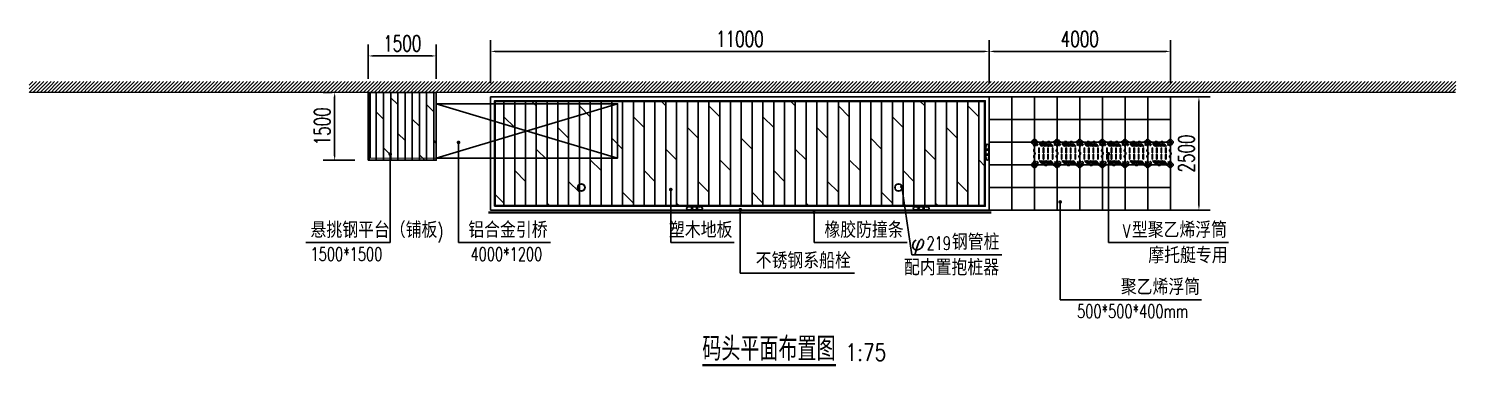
# Model space of a CAD drawing. Header units: millimetres. Extents: x 20612 to 122804, y 29227 to 156976.
# Drawn here: x 26897 to 58404, y 40922 to 48380 of the extents above; entities that cross this region are included whole.
import ezdxf

# ---------------------------------------------------------------- set-up
doc = ezdxf.new("R2010")
doc.units = ezdxf.units.MM
doc.header["$LTSCALE"] = 1000
for name, color, linetype in [('2维浮筒', 253, 'Continuous'), ('AXIS', 3, 'Continuous'), ('DIM_SYMB', 3, 'Continuous'), ('PUB_TEXT', 7, 'Continuous'), ('W-_ANTICOLLISION防撞措施', 6, 'Continuous'), ('W-bridge approach引桥', 4, 'Continuous'), ('W-FLOAT_BOWL浮筒', 253, 'Continuous'), ('W-MOUNTING固定方式', 5, 'Continuous'), ('W-PLASTIC_RAILINGS塑木栏杆', 6, 'Continuous'), ('W-STEEL_FRAME钢架', 3, 'Continuous'), ('W-WOOD_FLOOR木地板', 30, 'Continuous'), ('WALL', 9, 'Continuous'), ('系船栓', 132, 'Continuous')]:
    doc.layers.add(name, color=color, linetype=linetype)
doc.styles.add('_TCH_DIM', font='SIMPLEX.shx', dxfattribs={"bigfont": 'hztxt.shx'})
doc.styles.get("Standard").update_dxf_attribs({"font": 'simplex.shx', "width": 0.8, "bigfont": 'hztxt.shx'})
doc.styles.add('STANDARD_T3', font='simplex.shx', dxfattribs={"width": 0.7, "bigfont": 'hztxt.shx'})
doc.dimstyles.new('W&&100', dxfattribs={"dimtxt": 350, "dimasz": 100, "dimexe": 250, "dimexo": 300, "dimgap": 100, "dimtad": 1, "dimdec": 0, "dimzin": 0, "dimdsep": 46, "dimtxsty": 'STANDARD_T3', "dimcen": 0.09, "dimclrd": 1, "dimclre": 1, "dimclrt": 7, "dimazin": 2, "dimtfac": 1, "dimtdec": 0, "dimtix": 1, "dimtmove": 2, "dimatfit": 3, "dimfxl": 0, "dimtolj": 1, "dimtzin": 0, "dimarcsym": 0})

# ---------------------------------------------------------------- blocks, each defined once
blk = doc.blocks.new('YQ')
at = {"layer": 'W-bridge approach引桥'}
for p, q in [((0, 0), (4000, -1200)), ((0, -1200), (4000, 0))]:
    blk.add_line(p, q, dxfattribs=at)
blk.add_lwpolyline([(0, -1200), (4000, -1200), (4000, 0), (0, 0)], close=True, dxfattribs=at)
blk = doc.blocks.new('*D38')
at = {"layer": 'Defpoints', "color": 0, "transparency": 16777216}
for p in [(48093, 47876), (37093, 46872), (48093, 46872)]:
    blk.add_point(p, dxfattribs=at)
at = {"layer": 'W-bridge approach引桥', "color": 1, "lineweight": -2, "transparency": 16777216}
for p, q in [((37093, 47172), (37093, 48126)), ((48093, 47172), (48093, 48126)), ((37193, 47876), (47993, 47876))]:
    blk.add_line(p, q, dxfattribs=at)
at = {"layer": 'W-bridge approach引桥', "color": 1, "transparency": 16777216}
for points in [[(37193, 47892), (37193, 47859), (37093, 47876)], [(47993, 47892), (47993, 47859), (48093, 47876)]]:
    blk.add_solid(points, dxfattribs=at)
at = {"layer": 'W-bridge approach引桥', "color": 7, "transparency": 16777216, "insert": (42593, 48151), "char_height": 350, "attachment_point": 5, "style": 'STANDARD_T3'}
blk.add_mtext('\\A1;11000', dxfattribs=at)
blk = doc.blocks.new('*D39')
at = {"layer": 'Defpoints', "color": 0, "transparency": 16777216}
for p in [(51136, 46872), (51136, 44372), (52722, 44372)]:
    blk.add_point(p, dxfattribs=at)
at = {"layer": 'W-bridge approach引桥', "color": 1, "lineweight": -2, "transparency": 16777216}
for p, q in [((51436, 46872), (52972, 46872)), ((52722, 46772), (52722, 44472)), ((51436, 44372), (52972, 44372))]:
    blk.add_line(p, q, dxfattribs=at)
at = {"layer": 'W-bridge approach引桥', "color": 1, "transparency": 16777216}
for points in [[(52705, 46772), (52738, 46772), (52722, 46872)], [(52705, 44472), (52738, 44472), (52722, 44372)]]:
    blk.add_solid(points, dxfattribs=at)
at = {"layer": 'W-bridge approach引桥', "color": 7, "transparency": 16777216, "insert": (52447, 45622), "char_height": 350, "attachment_point": 5, "rotation": 90, "style": 'STANDARD_T3'}
blk.add_mtext('\\A1;2500', dxfattribs=at)
blk = doc.blocks.new('*U32')
at = {"layer": 'W-FLOAT_BOWL浮筒'}
blk.add_lwpolyline([(-250, -250), (250, -250), (250, 250), (-250, 250)], close=True, dxfattribs=at)
blk = doc.blocks.new('*U33')
at = {"layer": 'W-bridge approach引桥', "color": 0, "linetype": 'ByBlock', "lineweight": -2, "transparency": 16777216}
for p in [(0, 2000), (500, 2000), (1000, 2000), (1500, 2000), (2000, 2000), (2500, 2000), (3000, 2000), (3500, 2000), (0, 1500), (500, 1500), (1000, 1500), (1500, 1500), (2000, 1500), (2500, 1500), (3000, 1500), (3500, 1500), (0, 1000), (500, 1000), (1000, 1000), (1500, 1000), (2000, 1000), (2500, 1000), (3000, 1000), (3500, 1000), (0, 500), (500, 500), (1000, 500), (1500, 500), (2000, 500), (2500, 500), (3000, 500), (3500, 500), (0, 0), (500, 0), (1000, 0), (1500, 0), (2000, 0), (2500, 0), (3000, 0), (3500, 0)]:
    blk.add_blockref('*U32', p, dxfattribs=at)
blk = doc.blocks.new('*D41')
at = {"layer": 'Defpoints', "color": 0, "transparency": 16777216}
for p in [(52093, 47876), (48093, 46872), (52093, 46872)]:
    blk.add_point(p, dxfattribs=at)
at = {"layer": 'W-bridge approach引桥', "color": 1, "lineweight": -2, "transparency": 16777216}
for p, q in [((48093, 47172), (48093, 48126)), ((52093, 47172), (52093, 48126)), ((48193, 47876), (51993, 47876))]:
    blk.add_line(p, q, dxfattribs=at)
at = {"layer": 'W-bridge approach引桥', "color": 1, "transparency": 16777216}
for points in [[(48193, 47892), (48193, 47859), (48093, 47876)], [(51993, 47892), (51993, 47859), (52093, 47876)]]:
    blk.add_solid(points, dxfattribs=at)
at = {"layer": 'W-bridge approach引桥', "color": 7, "transparency": 16777216, "insert": (50093, 48151), "char_height": 350, "attachment_point": 5, "style": 'STANDARD_T3'}
blk.add_mtext('\\A1;4000', dxfattribs=at)
blk = doc.blocks.new('*D42')
at = {"layer": 'Defpoints', "color": 0, "transparency": 16777216}
for p in [(33651, 46972), (33893, 46972), (34393, 45472)]:
    blk.add_point(p, dxfattribs=at)
at = {"layer": 'W-bridge approach引桥', "color": 1, "lineweight": -2, "transparency": 16777216}
for p, q in [((33593, 46972), (33401, 46972)), ((33651, 45572), (33651, 46872)), ((34093, 45472), (33401, 45472))]:
    blk.add_line(p, q, dxfattribs=at)
at = {"layer": 'W-bridge approach引桥', "color": 1, "transparency": 16777216}
for points in [[(33634, 46872), (33668, 46872), (33651, 46972)], [(33634, 45572), (33668, 45572), (33651, 45472)]]:
    blk.add_solid(points, dxfattribs=at)
at = {"layer": 'W-bridge approach引桥', "color": 7, "transparency": 16777216, "insert": (33376, 46222), "char_height": 350, "attachment_point": 5, "rotation": 90, "style": 'STANDARD_T3'}
blk.add_mtext('\\A1;1500', dxfattribs=at)
blk = doc.blocks.new('*D43')
at = {"layer": 'Defpoints', "color": 0, "transparency": 16777216}
for p in [(35893, 47776), (34393, 46972), (35893, 46972)]:
    blk.add_point(p, dxfattribs=at)
at = {"layer": 'W-bridge approach引桥', "color": 1, "lineweight": -2, "transparency": 16777216}
for p, q in [((34393, 47272), (34393, 48026)), ((35893, 47272), (35893, 48026)), ((34493, 47776), (35793, 47776))]:
    blk.add_line(p, q, dxfattribs=at)
at = {"layer": 'W-bridge approach引桥', "color": 1, "transparency": 16777216}
for points in [[(34493, 47792), (34493, 47759), (34393, 47776)], [(35793, 47792), (35793, 47759), (35893, 47776)]]:
    blk.add_solid(points, dxfattribs=at)
at = {"layer": 'W-bridge approach引桥', "color": 7, "transparency": 16777216, "insert": (35143, 48051), "char_height": 350, "attachment_point": 5, "style": 'STANDARD_T3'}
blk.add_mtext('\\A1;1500', dxfattribs=at)
blk = doc.blocks.new('GXCS')
at = {"layer": '系船栓'}
for p, q in [((85, 40), (265, 40)), ((105, 30), (245, 30)), ((105, -30), (19, -23)), ((85, -40), (265, -40)), ((105, -30), (245, -30)), ((245, -30), (331, -23))]:
    blk.add_line(p, q, dxfattribs=at)
for points in [[(105, 30), (19, 23)], [(245, 30), (331, 23)], [(351, 3), (351, -3)]]:
    blk.add_lwpolyline(points, dxfattribs=at)
for centre, radius in [((120, 0), 15), ((120, 0), 10), ((230, 0), 15), ((230, 0), 10)]:
    blk.add_circle(centre, radius, dxfattribs=at)
for centre, radius, start, end in [((23, 0), 23, 98.951, 261.049), ((91, 0), 40.4, 97.8135, 139.5859), ((260, 0), 40.4, 40.4141, 82.1865), ((328, 0), 23, 278.951, 81.049), ((91, 0), 40.4, 220.4141, 262.1865), ((260, 0), 40.4, 277.8135, 319.5859)]:
    blk.add_arc(centre, radius, start, end, dxfattribs=at)
blk = doc.blocks.new('*U34')
at = {"layer": 'W-WOOD_FLOOR木地板'}
blk.add_blockref('GXCS', (-175, 0), dxfattribs=at)
blk = doc.blocks.new('*U35')
at = {"layer": 'W-WOOD_FLOOR木地板', "color": 0, "linetype": 'ByBlock', "lineweight": -2, "transparency": 16777216}
for p in [(0, 0), (5000, 0)]:
    blk.add_blockref('*U34', p, dxfattribs=at)
blk = doc.blocks.new('$LinePat$45度线')
at = {"color": 0}
for p, q in [((100, 0), (0, -100)), ((100, -100), (0, -200)), ((100, -200), (0, -300))]:
    blk.add_line(p, q, dxfattribs=at)
blk = doc.blocks.new('*U44')
blk.add_circle((0, 0), 1.5)
blk = doc.blocks.new('*U45')
at = {"color": 0, "linetype": 'ByBlock'}
for p in [(0, 0), (7.5, 0), (15, 0), (22.5, 0), (30, 0), (37.5, 0), (45, 0), (52.5, 0), (60, 0), (67.5, 0)]:
    blk.add_blockref('*U44', p, dxfattribs=at)
blk = doc.blocks.new('*U46')
blk.add_circle((0, 0), 1.5)
blk = doc.blocks.new('*U47')
at = {"color": 0, "linetype": 'ByBlock'}
for p in [(0, 0), (7.5, 0), (15, 0), (22.5, 0), (30, 0), (37.5, 0), (45, 0), (52.5, 0), (60, 0), (67.5, 0)]:
    blk.add_blockref('*U46', p, dxfattribs=at)
blk = doc.blocks.new('*U48')
blk.add_circle((0, 0), 1.5)
blk = doc.blocks.new('*U49')
at = {"color": 0, "linetype": 'ByBlock'}
for p in [(0, 0), (7.5, 0), (15, 0), (22.5, 0), (30, 0), (37.5, 0), (45, 0), (52.5, 0), (60, 0), (67.5, 0)]:
    blk.add_blockref('*U48', p, dxfattribs=at)
blk = doc.blocks.new('*U50')
blk.add_circle((0, 0), 1.5)
blk = doc.blocks.new('*U51')
at = {"color": 0, "linetype": 'ByBlock'}
for p in [(0, 0), (7.5, 0), (15, 0), (22.5, 0), (30, 0), (37.5, 0), (45, 0), (52.5, 0), (60, 0), (67.5, 0)]:
    blk.add_blockref('*U50', p, dxfattribs=at)
blk = doc.blocks.new('*U52')
blk.add_circle((0, 0), 1.5)
blk = doc.blocks.new('*U53')
at = {"color": 0, "linetype": 'ByBlock'}
for p in [(0, 0), (7.5, 0), (15, 0), (22.5, 0), (30, 0), (37.5, 0), (45, 0), (52.5, 0), (60, 0), (67.5, 0)]:
    blk.add_blockref('*U52', p, dxfattribs=at)
blk = doc.blocks.new('*U54')
blk.add_circle((0, 0), 1.5)
blk = doc.blocks.new('*U55')
at = {"color": 0, "linetype": 'ByBlock'}
for p in [(0, 0), (7.5, 0), (15, 0), (22.5, 0), (30, 0), (37.5, 0), (45, 0), (52.5, 0), (60, 0), (67.5, 0)]:
    blk.add_blockref('*U54', p, dxfattribs=at)
blk = doc.blocks.new('*U56')
blk.add_circle((0, 0), 1.5)
blk = doc.blocks.new('*U57')
at = {"color": 0, "linetype": 'ByBlock'}
for p in [(0, 0), (7.5, 0), (15, 0), (22.5, 0), (30, 0), (37.5, 0), (45, 0), (52.5, 0), (60, 0), (67.5, 0)]:
    blk.add_blockref('*U56', p, dxfattribs=at)
blk = doc.blocks.new('*U58')
blk.add_circle((0, 0), 1.5)
blk = doc.blocks.new('*U59')
at = {"color": 0, "linetype": 'ByBlock'}
for p in [(0, 0), (7.5, 0), (15, 0), (22.5, 0), (30, 0), (37.5, 0), (45, 0), (52.5, 0), (60, 0), (67.5, 0)]:
    blk.add_blockref('*U58', p, dxfattribs=at)
blk = doc.blocks.new('*U60')
blk.add_circle((0, 0), 1.5)
blk = doc.blocks.new('*U61')
at = {"color": 0, "linetype": 'ByBlock'}
for p in [(0, 0), (7.5, 0), (15, 0), (22.5, 0), (30, 0), (37.5, 0), (45, 0), (52.5, 0), (60, 0), (67.5, 0)]:
    blk.add_blockref('*U60', p, dxfattribs=at)
blk = doc.blocks.new('*U62')
blk.add_circle((0, 0), 1.5)
blk = doc.blocks.new('*U63')
at = {"color": 0, "linetype": 'ByBlock'}
for p in [(0, 0), (7.5, 0), (15, 0), (22.5, 0), (30, 0), (37.5, 0), (45, 0), (52.5, 0), (60, 0), (67.5, 0)]:
    blk.add_blockref('*U62', p, dxfattribs=at)
blk = doc.blocks.new('*U64')
blk.add_circle((0, 0), 1.5)
blk = doc.blocks.new('*U65')
at = {"color": 0, "linetype": 'ByBlock'}
for p in [(0, 0), (7.5, 0), (15, 0), (22.5, 0), (30, 0), (37.5, 0), (45, 0), (52.5, 0), (60, 0), (67.5, 0)]:
    blk.add_blockref('*U64', p, dxfattribs=at)
blk = doc.blocks.new('*U66')
blk.add_circle((0, 0), 1.5)
blk = doc.blocks.new('*U67')
at = {"color": 0, "linetype": 'ByBlock'}
for p in [(0, 0), (7.5, 0), (15, 0), (22.5, 0), (30, 0), (37.5, 0), (45, 0), (52.5, 0), (60, 0), (67.5, 0)]:
    blk.add_blockref('*U66', p, dxfattribs=at)
blk = doc.blocks.new('*U68')
blk.add_circle((0, 0), 1.5)
blk = doc.blocks.new('*U69')
at = {"color": 0, "linetype": 'ByBlock'}
for p in [(0, 0), (7.5, 0), (15, 0), (22.5, 0), (30, 0), (37.5, 0), (45, 0), (52.5, 0), (60, 0), (67.5, 0)]:
    blk.add_blockref('*U68', p, dxfattribs=at)
blk = doc.blocks.new('*U70')
blk.add_circle((0, 0), 1.5)
blk = doc.blocks.new('*U71')
at = {"color": 0, "linetype": 'ByBlock'}
for p in [(0, 0), (7.5, 0), (15, 0), (22.5, 0), (30, 0), (37.5, 0), (45, 0), (52.5, 0), (60, 0), (67.5, 0)]:
    blk.add_blockref('*U70', p, dxfattribs=at)
blk = doc.blocks.new('*U72')
blk.add_circle((0, 0), 1.5)
blk = doc.blocks.new('*U73')
at = {"color": 0, "linetype": 'ByBlock'}
for p in [(0, 0), (7.5, 0), (15, 0), (22.5, 0), (30, 0), (37.5, 0), (45, 0), (52.5, 0), (60, 0), (67.5, 0)]:
    blk.add_blockref('*U72', p, dxfattribs=at)
blk = doc.blocks.new('*U74')
blk.add_circle((0, 0), 1.5)
blk = doc.blocks.new('*U75')
at = {"color": 0, "linetype": 'ByBlock'}
for p in [(0, 0), (7.5, 0), (15, 0), (22.5, 0), (30, 0), (37.5, 0), (45, 0), (52.5, 0), (60, 0), (67.5, 0)]:
    blk.add_blockref('*U74', p, dxfattribs=at)
blk = doc.blocks.new('*U76')
blk.add_circle((0, 0), 1.5)
blk = doc.blocks.new('*U77')
at = {"color": 0, "linetype": 'ByBlock'}
for p in [(0, 0), (7.5, 0), (15, 0), (22.5, 0), (30, 0), (37.5, 0), (45, 0), (52.5, 0), (60, 0), (67.5, 0)]:
    blk.add_blockref('*U76', p, dxfattribs=at)
blk = doc.blocks.new('*U78')
blk.add_circle((0, 0), 1.5)
blk = doc.blocks.new('*U79')
at = {"color": 0, "linetype": 'ByBlock'}
for p in [(0, 0), (7.5, 0), (15, 0), (22.5, 0), (30, 0), (37.5, 0), (45, 0), (52.5, 0), (60, 0), (67.5, 0)]:
    blk.add_blockref('*U78', p, dxfattribs=at)
blk = doc.blocks.new('$matou$00000003')
at = {"color": 0, "elevation": 0}
for points in [[(-165, 156), (-213, 109, -0.414214), (-215, 109), (-215, 109, -0.414214), (-215, 111), (-167, 158, -0.414214), (-165, 158), (-165, 158, -0.414214)], [(-165, 146), (-213, 99, -0.414214), (-215, 99), (-215, 99, -0.414214), (-215, 101), (-167, 148, -0.414214), (-165, 148), (-165, 148, -0.414214)], [(-165, 126), (-213, 79, -0.414214), (-215, 79), (-215, 79, -0.414214), (-215, 81), (-167, 128, -0.414214), (-165, 128), (-165, 128, -0.414214)], [(-165, 116), (-213, 69, -0.414214), (-215, 69), (-215, 69, -0.414214), (-215, 71), (-167, 118, -0.414214), (-165, 118), (-165, 118, -0.414214)], [(-165, 96), (-213, 49, -0.414214), (-215, 49), (-215, 49, -0.414214), (-215, 51), (-167, 98, -0.414214), (-165, 98), (-165, 98, -0.414214)], [(-165, 86), (-213, 39, -0.414214), (-215, 39), (-215, 39, -0.414214), (-215, 41), (-167, 88, -0.414214), (-165, 88), (-165, 88, -0.414214)], [(-165, 66), (-213, 19, -0.414214), (-215, 19), (-215, 19, -0.414214), (-215, 21), (-167, 68, -0.414214), (-165, 68), (-165, 68, -0.414214)], [(-165, 56), (-213, 9, -0.414214), (-215, 9), (-215, 9, -0.414214), (-215, 11), (-167, 58, -0.414214), (-165, 58), (-165, 58, -0.414214)], [(-165, 36), (-213, -11, -0.414214), (-215, -11), (-215, -11, -0.414214), (-215, -9), (-167, 38, -0.414214), (-165, 38), (-165, 38, -0.414214)], [(-165, 26), (-213, -21, -0.414214), (-215, -21), (-215, -21, -0.414214), (-215, -19), (-167, 28, -0.414214), (-165, 28), (-165, 28, -0.414214)], [(-165, 6), (-213, -41, -0.414214), (-215, -41), (-215, -41, -0.414214), (-215, -39), (-167, 8, -0.414214), (-165, 8), (-165, 8, -0.414214)], [(-120, 145), (-20, 145, 0.414214), (-15, 150), (-15, 150, 0.414214), (-20, 155), (-120, 155, 0.414214), (-125, 150), (-125, 150, 0.414214)], [(-120, 45), (-20, 45, 0.414214), (-15, 50), (-15, 50, 0.414214), (-20, 55), (-120, 55, 0.414214), (-125, 50), (-125, 50, 0.414214)], [(120, 145), (20, 145, -0.414214), (15, 150), (15, 150, -0.414214), (20, 155), (120, 155, -0.414214), (125, 150), (125, 150, -0.414214)], [(120, 45), (20, 45, -0.414214), (15, 50), (15, 50, -0.414214), (20, 55), (120, 55, -0.414214), (125, 50), (125, 50, -0.414214)], [(215, 156), (167, 109, -0.414214), (165, 109), (165, 109, -0.414214), (165, 111), (213, 158, -0.414214), (215, 158), (215, 158, -0.414214)], [(215, 146), (167, 99, -0.414214), (165, 99), (165, 99, -0.414214), (165, 101), (213, 148, -0.414214), (215, 148), (215, 148, -0.414214)], [(215, 126), (167, 79, -0.414214), (165, 79), (165, 79, -0.414214), (165, 81), (213, 128, -0.414214), (215, 128), (215, 128, -0.414214)], [(215, 116), (167, 69, -0.414214), (165, 69), (165, 69, -0.414214), (165, 71), (213, 118, -0.414214), (215, 118), (215, 118, -0.414214)], [(215, 96), (167, 49, -0.414214), (165, 49), (165, 49, -0.414214), (165, 51), (213, 98, -0.414214), (215, 98), (215, 98, -0.414214)], [(215, 86), (167, 39, -0.414214), (165, 39), (165, 39, -0.414214), (165, 41), (213, 88, -0.414214), (215, 88), (215, 88, -0.414214)], [(215, 66), (167, 19, -0.414214), (165, 19), (165, 19, -0.414214), (165, 21), (213, 68, -0.414214), (215, 68), (215, 68, -0.414214)], [(215, 56), (167, 9, -0.414214), (165, 9), (165, 9, -0.414214), (165, 11), (213, 58, -0.414214), (215, 58), (215, 58, -0.414214)], [(215, 36), (167, -11, -0.414214), (165, -11), (165, -11, -0.414214), (165, -9), (213, 38, -0.414214), (215, 38), (215, 38, -0.414214)], [(215, 26), (167, -21, -0.414214), (165, -21), (165, -21, -0.414214), (165, -19), (213, 28, -0.414214), (215, 28), (215, 28, -0.414214)], [(215, 6), (167, -41, -0.414214), (165, -41), (165, -41, -0.414214), (165, -39), (213, 8, -0.414214), (215, 8), (215, 8, -0.414214)], [(-165, -4), (-213, -51, -0.414214), (-215, -51), (-215, -51, -0.414214), (-215, -49), (-167, -2, -0.414214), (-165, -2), (-165, -2, -0.414214)], [(-165, -24), (-213, -71, -0.414214), (-215, -71), (-215, -71, -0.414214), (-215, -69), (-167, -22, -0.414214), (-165, -22), (-165, -22, -0.414214)], [(-165, -34), (-213, -81, -0.414214), (-215, -81), (-215, -81, -0.414214), (-215, -79), (-167, -32, -0.414214), (-165, -32), (-165, -32, -0.414214)], [(-165, -54), (-213, -101, -0.414214), (-215, -101), (-215, -101, -0.414214), (-215, -99), (-167, -52, -0.414214), (-165, -52), (-165, -52, -0.414214)], [(-165, -64), (-213, -111, -0.414214), (-215, -111), (-215, -111, -0.414214), (-215, -109), (-167, -62, -0.414214), (-165, -62), (-165, -62, -0.414214)], [(-165, -84), (-213, -131, -0.414214), (-215, -131), (-215, -131, -0.414214), (-215, -129), (-167, -82, -0.414214), (-165, -82), (-165, -82, -0.414214)], [(-165, -94), (-213, -141, -0.414214), (-215, -141), (-215, -141, -0.414214), (-215, -139), (-167, -92, -0.414214), (-165, -92), (-165, -92, -0.414214)], [(-120, -55), (-20, -55, 0.414214), (-15, -50), (-15, -50, 0.414214), (-20, -45), (-120, -45, 0.414214), (-125, -50), (-125, -50, 0.414214)], [(-120, -155), (-20, -155, 0.414214), (-15, -150), (-15, -150, 0.414214), (-20, -145), (-120, -145, 0.414214), (-125, -150), (-125, -150, 0.414214)], [(120, -55), (20, -55, -0.414214), (15, -50), (15, -50, -0.414214), (20, -45), (120, -45, -0.414214), (125, -50), (125, -50, -0.414214)], [(120, -155), (20, -155, -0.414214), (15, -150), (15, -150, -0.414214), (20, -145), (120, -145, -0.414214), (125, -150), (125, -150, -0.414214)], [(215, -4), (167, -51, -0.414214), (165, -51), (165, -51, -0.414214), (165, -49), (213, -2, -0.414214), (215, -2), (215, -2, -0.414214)], [(215, -24), (167, -71, -0.414214), (165, -71), (165, -71, -0.414214), (165, -69), (213, -22, -0.414214), (215, -22), (215, -22, -0.414214)], [(215, -34), (167, -81, -0.414214), (165, -81), (165, -81, -0.414214), (165, -79), (213, -32, -0.414214), (215, -32), (215, -32, -0.414214)], [(215, -54), (167, -101, -0.414214), (165, -101), (165, -101, -0.414214), (165, -99), (213, -52, -0.414214), (215, -52), (215, -52, -0.414214)], [(215, -64), (167, -111, -0.414214), (165, -111), (165, -111, -0.414214), (165, -109), (213, -62, -0.414214), (215, -62), (215, -62, -0.414214)], [(215, -84), (167, -131, -0.414214), (165, -131), (165, -131, -0.414214), (165, -129), (213, -82, -0.414214), (215, -82), (215, -82, -0.414214)], [(215, -94), (167, -141, -0.414214), (165, -141), (165, -141, -0.414214), (165, -139), (213, -92, -0.414214), (215, -92), (215, -92, -0.414214)]]:
    blk.add_lwpolyline(points, format="xyb", close=True, dxfattribs=at)
at = {"layer": '2维浮筒', "color": 0}
for p, q in [((-299, 277, 0), (-277, 299, 0)), ((-299, 223, 0), (-271, 195, 0)), ((-266, 54, 0), (-266, 76, 0)), ((-263, 83, 0), (-253, 95, 0)), ((-263, 47, 0), (-234, 14, 0)), ((-250, 101, 0), (-250, 145, 0)), ((-231, -8, 0), (-231, 8, 0)), ((-195, 229, 0), (-229, 195, 0)), ((-223, 299, 0), (-195, 271, 0)), ((-101, 250, 0), (-145, 250, 0)), ((-79, 234, 0), (-95, 247, 0)), ((-57, 231, 0), (-73, 231, 0)), ((-51, 234, 0), (-18, 263, 0)), ((11, 266, 0), (-11, 266, 0)), ((51, 234, 0), (18, 263, 0)), ((57, 231, 0), (73, 231, 0)), ((79, 234, 0), (95, 247, 0)), ((145, 250, 0), (101, 250, 0)), ((223, 299, 0), (195, 271, 0)), ((229, 195, 0), (195, 229, 0)), ((231, 57, 0), (231, 73, 0)), ((234, 79, 0), (247, 95, 0)), ((234, 51, 0), (263, 18, 0)), ((250, 101, 0), (250, 145, 0)), ((266, -11, 0), (266, 11, 0)), ((299, 223, 0), (271, 195, 0)), ((277, 299, 0), (299, 277, 0)), ((-299, -223, 0), (-271, -195, 0)), ((-277, -299, 0), (-299, -277, 0)), ((-266, -54, 0), (-266, -76, 0)), ((-263, -47, 0), (-234, -14, 0)), ((-263, -83, 0), (-253, -95, 0)), ((-250, -145, 0), (-250, -101, 0)), ((-195, -229, 0), (-229, -195, 0)), ((-223, -299, 0), (-195, -271, 0)), ((-101, -250, 0), (-145, -250, 0)), ((-83, -263, 0), (-95, -253, 0)), ((-54, -266, 0), (-76, -266, 0)), ((-47, -263, 0), (-14, -234, 0)), ((8, -231, 0), (-8, -231, 0)), ((47, -263, 0), (14, -234, 0)), ((54, -266, 0), (76, -266, 0)), ((83, -263, 0), (95, -253, 0)), ((145, -250, 0), (101, -250, 0)), ((229, -195, 0), (195, -229, 0)), ((223, -299, 0), (195, -271, 0)), ((231, -57, 0), (231, -73, 0)), ((234, -51, 0), (263, -18, 0)), ((234, -79, 0), (247, -95, 0)), ((250, -145, 0), (250, -101, 0)), ((299, -223, 0), (271, -195, 0)), ((299, -277, 0), (277, -299, 0))]:
    blk.add_line(p, q, dxfattribs=at)
for centre in [(-193, 194, 0), (-184, 203, 0), (186, 201, 0), (-196, -177, 0), (-186, -186, 0), (-177, -196, 0), (179, -195, 0), (187, -185, 0), (197, -176, 0), (207, -167, 0)]:
    blk.add_circle(centre, 3.5, dxfattribs=at)
for centre, radius, start, end in [((-272, 250, 0), 38, 135, 225), ((-274, 250, 0), 7, 90, 270), ((-250, 272, 0), 38, 45, 135), ((-250, 250, 0), 25, 106.2602, 163.7398), ((-250, 250, 0), 25, 196.2602, 253.7398), ((-320, 145, 0), 70, 0, 45), ((-256, 76, 0), 10, 137.7263, 180), ((-256, 54, 0), 10, 180, 222.2737), ((-250, 274, 0), 7, 0, 180), ((-250, 226, 0), 7, 180, 0), ((-260, 101, 0), 10, 317.7263, 0), ((-180, 145, 0), 70, 135, 180), ((-250, 250, 0), 25, 16.2602, 73.7398), ((-250, 250, 0), 25, 286.2602, 343.7398), ((-241, 8, 0), 10, 0, 42.2737), ((-226, 250, 0), 7, 270, 90), ((-145, 320, 0), 70, 225, 270), ((-145, 180, 0), 70, 90, 135), ((-101, 240, 0), 10, 47.7263, 90), ((-73, 241, 0), 10, 227.7263, 270), ((-57, 241, 0), 10, 270, 312.2737), ((-11, 256, 0), 10, 90, 132.2737), ((11, 256, 0), 10, 47.7263, 90), ((57, 241, 0), 10, 227.7263, 270), ((73, 241, 0), 10, 270, 312.2737), ((101, 240, 0), 10, 90, 132.2737), ((145, 320, 0), 70, 270, 315), ((145, 180, 0), 70, 45, 90), ((226, 250, 0), 7, 90, 270), ((250, 272, 0), 38, 45, 135), ((250, 250, 0), 25, 106.2602, 163.7398), ((250, 250, 0), 25, 196.2602, 253.7398), ((180, 145, 0), 70, 0, 45), ((241, 73, 0), 10, 137.7263, 180), ((241, 57, 0), 10, 180, 222.2737), ((250, 274, 0), 7, 0, 180), ((250, 226, 0), 7, 180, 0), ((240, 101, 0), 10, 317.7263, 0), ((320, 145, 0), 70, 135, 180), ((250, 250, 0), 25, 16.2602, 73.7398), ((250, 250, 0), 25, 286.2602, 343.7398), ((256, 11, 0), 10, 0, 42.2737), ((274, 250, 0), 7, 270, 90), ((272, 250, 0), 38, 315, 45), ((-272, -250, 0), 38, 135, 225), ((-274, -250, 0), 7, 90, 270), ((-250, -272, 0), 38, 225, 315), ((-250, -250, 0), 25, 106.2602, 163.7398), ((-250, -250, 0), 25, 196.2602, 253.7398), ((-320, -145, 0), 70, 315, 0), ((-256, -54, 0), 10, 137.7263, 180), ((-256, -76, 0), 10, 180, 222.2737), ((-250, -226, 0), 7, 0, 180), ((-250, -274, 0), 7, 180, 0), ((-260, -101, 0), 10, 0, 42.2737), ((-180, -145, 0), 70, 180, 225), ((-250, -250, 0), 25, 16.2602, 73.7398), ((-250, -250, 0), 25, 286.2602, 343.7398), ((-241, -8, 0), 10, 317.7263, 0), ((-226, -250, 0), 7, 270, 90), ((-145, -180, 0), 70, 225, 270), ((-145, -320, 0), 70, 90, 135), ((-101, -260, 0), 10, 47.7263, 90), ((-76, -256, 0), 10, 227.7263, 270), ((-54, -256, 0), 10, 270, 312.2737), ((-8, -241, 0), 10, 90, 132.2737), ((8, -241, 0), 10, 47.7263, 90), ((54, -256, 0), 10, 227.7263, 270), ((76, -256, 0), 10, 270, 312.2737), ((101, -260, 0), 10, 90, 132.2737), ((145, -180, 0), 70, 270, 315), ((145, -320, 0), 70, 45, 90), ((226, -250, 0), 7, 90, 270), ((250, -272, 0), 38, 225, 315), ((250, -250, 0), 25, 106.2602, 163.7398), ((250, -250, 0), 25, 196.2602, 253.7398), ((180, -145, 0), 70, 315, 0), ((241, -57, 0), 10, 137.7263, 180), ((241, -73, 0), 10, 180, 222.2737), ((250, -226, 0), 7, 0, 180), ((250, -274, 0), 7, 180, 0), ((240, -101, 0), 10, 0, 42.2737), ((320, -145, 0), 70, 180, 225), ((250, -250, 0), 25, 16.2602, 73.7398), ((250, -250, 0), 25, 286.2602, 343.7398), ((256, -11, 0), 10, 317.7263, 0), ((274, -250, 0), 7, 270, 90), ((272, -250, 0), 38, 315, 45)]:
    blk.add_arc(centre, radius, start, end, dxfattribs=at)
at = {"color": 0, "rotation": 45}
for name, p in [('*U45', (-214, 105, 0)), ('*U47', (-214, 75, 0)), ('*U49', (-214, 45, 0)), ('*U51', (-214, 15, 0)), ('*U53', (-214, -15, 0)), ('*U55', (-214, -45, 0)), ('*U63', (166, 105, 0)), ('*U65', (166, 75, 0)), ('*U67', (166, 45, 0)), ('*U69', (166, 15, 0)), ('*U71', (166, -15, 0)), ('*U73', (166, -45, 0)), ('*U57', (-214, -75, 0)), ('*U59', (-214, -105, 0)), ('*U61', (-214, -135, 0)), ('*U75', (166, -75, 0)), ('*U77', (166, -105, 0)), ('*U79', (166, -135, 0))]:
    blk.add_blockref(name, p, dxfattribs=at)

msp = doc.modelspace()

# ---------------------------------------------------------------- hatches: boundary and pattern name
at = {"layer": 'W-WOOD_FLOOR木地板'}
h = msp.add_hatch(dxfattribs=at)
h.set_pattern_fill('DOLMIT', color=256, scale=200, angle=90)
h.set_pattern_definition([(90, (-1539103.1, -2382783.74), (-158.748412, 1e-14), []), (135, (-1539103.1, -2382783.74), (-317.49661, -317.49661), [224.50425, -449.008])])
h.paths.add_polyline_path([(35892.704, 45471.86), (35892.704, 46971.86), (34392.704, 46971.86), (34392.704, 45471.86)])
h = msp.add_hatch(dxfattribs=at)
h.set_pattern_fill('DOLMIT', color=256, scale=300, angle=90)
h.set_pattern_definition([(90, (0, 0), (-238.1226, 1e-14), []), (135, (0, 0), (-476.245, -476.245), [336.756, -673.512])])
h.paths.add_polyline_path([(37179.704, 44458.86), (48005.704, 44458.86), (48005.704, 46784.86), (37179.704, 46784.86)])

# ---------------------------------------------------------------- linework, layer by layer
at = {"layer": 'AXIS'}
for p, q in [((36384.4, 45866.928), (36384.4, 43654.523)), ((34876.967, 45609.755), (34876.967, 43654.523)), ((50725.057, 45617.283), (50725.057, 43654.523)), ((41066.964, 44826.306), (41066.964, 43654.523)), ((46167.718, 44886.863), (46390.279, 43387.538)), ((49660.306, 44552.532), (49660.306, 42394.462)), ((42602.028, 44381.86), (42602.028, 42977.442)), ((44229.04, 44321.86), (44229.04, 43654.523)), ((34876.967, 43654.523), (33013.362, 43654.523)), ((36384.4, 43654.523), (38412.892, 43654.523)), ((41066.964, 43654.523), (42469.898, 43654.523)), ((44229.04, 43654.523), (46282.008, 43654.523)), ((50725.057, 43654.523), (53375.078, 43654.523)), ((46390.279, 43387.538), (48370.345, 43387.538)), ((42602.028, 42977.442), (45119.468, 42977.442)), ((49660.306, 42394.462), (52778.82, 42394.462))]:
    msp.add_line(p, q, dxfattribs=at)
at = {"layer": 'AXIS', "const_width": 40}
for points in [[(36384.4, 45886.928, 1), (36384.4, 45846.928, 1)], [(34876.967, 45629.755, 1), (34876.967, 45589.755, 1)], [(50725.057, 45637.283, 1), (50725.057, 45597.283, 1)], [(41066.964, 44846.306, 1), (41066.964, 44806.306, 1)], [(46164.781, 44906.646, 1), (46170.655, 44867.08, 1)], [(49660.306, 44572.532, 1), (49660.306, 44532.532, 1)], [(42602.028, 44401.86, 1), (42602.028, 44361.86, 1)], [(44229.04, 44341.86, 1), (44229.04, 44301.86, 1)]]:
    msp.add_lwpolyline(points, format="xyb", close=True, dxfattribs=at)
at = {"layer": 'DIM_SYMB', "const_width": 52.5}
msp.add_lwpolyline([(41764.085, 40948.28), (44713.18, 40948.28)], dxfattribs=at)
at = {"layer": 'W-_ANTICOLLISION防撞措施', "const_width": 50}
msp.add_lwpolyline([(37042.704, 44321.86), (48142.704, 44321.86)], dxfattribs=at)
at = {"layer": 'W-MOUNTING固定方式'}
for centre, radius in [((39092.704, 44871.86), 82.5), ((39092.704, 44871.86), 76.5), ((46092.704, 44871.86), 82.5), ((46092.704, 44871.86), 76.5)]:
    msp.add_circle(centre, radius, dxfattribs=at)
at = {"layer": 'W-PLASTIC_RAILINGS塑木栏杆', "const_width": 20}
msp.add_lwpolyline([(34442.704, 46971.86), (34442.704, 45521.86), (35892.704, 45521.86)], dxfattribs=at)
at = {"layer": 'W-STEEL_FRAME钢架'}
for points in [[(34392.704, 45471.86), (35892.704, 45471.86), (35892.704, 46971.86), (34392.704, 46971.86)], [(37092.704, 44371.86), (48092.704, 44371.86), (48092.704, 46871.86), (37092.704, 46871.86)], [(37192.704, 44471.86), (47992.704, 44471.86), (47992.704, 46771.86), (37192.704, 46771.86)]]:
    msp.add_lwpolyline(points, close=True, dxfattribs=at)
at = {"layer": 'W-WOOD_FLOOR木地板'}
msp.add_lwpolyline([(37179.704, 44458.86), (48005.704, 44458.86), (48005.704, 46784.86), (37179.704, 46784.86)], close=True, dxfattribs=at)
at = {"layer": 'WALL', "const_width": 30}
msp.add_lwpolyline([(26911.71, 46971.86), (58389.324, 46971.86)], dxfattribs=at)

# ---------------------------------------------------------------- block references
at = {"layer": 'W-bridge approach引桥'}
for name, p in [('YQ', (35892.605, 46721.83)), ('*U33', (48342.704, 44621.86))]:
    msp.add_blockref(name, p, dxfattribs=at)
at = {"layer": 'W-FLOAT_BOWL浮筒', "rotation": 270}
for p in [(49342.704, 45621.86, 0), (49842.704, 45621.86, 0), (50342.704, 45621.86, 0), (50842.704, 45621.86, 0), (51342.704, 45621.86, 0), (51842.704, 45621.86, 0)]:
    msp.add_blockref('$matou$00000003', p, dxfattribs=at)
at = {"layer": 'W-WOOD_FLOOR木地板', "rotation": 270}
msp.add_blockref('GXCS', (48052.753, 45828.932), dxfattribs=at)
at = {"layer": 'W-WOOD_FLOOR木地板'}
msp.add_blockref('*U35', (41592.704, 44411.86), dxfattribs=at)
at = {"layer": 'WALL', "xscale": 0.8009570975069954, "yscale": 0.8, "zscale": 0.8}
for p in [(26911.71, 47211.86), (26991.806, 47211.86), (27071.902, 47211.86), (27151.998, 47211.86), (27232.093, 47211.86), (27312.189, 47211.86), (27392.285, 47211.86), (27472.38, 47211.86), (27552.476, 47211.86), (27632.572, 47211.86), (27712.668, 47211.86), (27792.763, 47211.86), (27872.859, 47211.86), (27952.955, 47211.86), (28033.05, 47211.86), (28113.146, 47211.86), (28193.242, 47211.86), (28273.338, 47211.86), (28353.433, 47211.86), (28433.529, 47211.86), (28513.625, 47211.86), (28593.72, 47211.86), (28673.816, 47211.86), (28753.912, 47211.86), (28834.007, 47211.86), (28914.103, 47211.86), (28994.199, 47211.86), (29074.295, 47211.86), (29154.39, 47211.86), (29234.486, 47211.86), (29314.582, 47211.86), (29394.677, 47211.86), (29474.773, 47211.86), (29554.869, 47211.86), (29634.965, 47211.86), (29715.06, 47211.86), (29795.156, 47211.86), (29875.252, 47211.86), (29955.347, 47211.86), (30035.443, 47211.86), (30115.539, 47211.86), (30195.635, 47211.86), (30275.73, 47211.86), (30355.826, 47211.86), (30435.922, 47211.86), (30516.017, 47211.86), (30596.113, 47211.86), (30676.209, 47211.86), (30756.305, 47211.86), (30836.4, 47211.86), (30916.496, 47211.86), (30996.592, 47211.86), (31076.687, 47211.86), (31156.783, 47211.86), (31236.879, 47211.86), (31316.974, 47211.86), (31397.07, 47211.86), (31477.166, 47211.86), (31557.262, 47211.86), (31637.357, 47211.86), (31717.453, 47211.86), (31797.549, 47211.86), (31877.644, 47211.86), (31957.74, 47211.86), (32037.836, 47211.86), (32117.932, 47211.86), (32198.027, 47211.86), (32278.123, 47211.86), (32358.219, 47211.86), (32438.314, 47211.86), (32518.41, 47211.86), (32598.506, 47211.86), (32678.602, 47211.86), (32758.697, 47211.86), (32838.793, 47211.86), (32918.889, 47211.86), (32998.984, 47211.86), (33079.08, 47211.86), (33159.176, 47211.86), (33239.272, 47211.86), (33319.367, 47211.86), (33399.463, 47211.86), (33479.559, 47211.86), (33559.654, 47211.86), (33639.75, 47211.86), (33719.846, 47211.86), (33799.941, 47211.86), (33880.037, 47211.86), (33960.133, 47211.86), (34040.229, 47211.86), (34120.324, 47211.86), (34200.42, 47211.86), (34280.516, 47211.86), (34360.611, 47211.86), (34440.707, 47211.86), (34520.803, 47211.86), (34600.899, 47211.86), (34680.994, 47211.86), (34761.09, 47211.86), (34841.186, 47211.86), (34921.281, 47211.86), (35001.377, 47211.86), (35081.473, 47211.86), (35161.569, 47211.86), (35241.664, 47211.86), (35321.76, 47211.86), (35401.856, 47211.86), (35481.951, 47211.86), (35562.047, 47211.86), (35642.143, 47211.86), (35722.239, 47211.86), (35802.334, 47211.86), (35882.43, 47211.86), (35962.526, 47211.86), (36042.621, 47211.86), (36122.717, 47211.86), (36202.813, 47211.86), (36282.909, 47211.86), (36363.004, 47211.86), (36443.1, 47211.86), (36523.196, 47211.86), (36603.291, 47211.86), (36683.387, 47211.86), (36763.483, 47211.86), (36843.578, 47211.86), (36923.674, 47211.86), (37003.77, 47211.86), (37083.866, 47211.86), (37163.961, 47211.86), (37244.057, 47211.86), (37324.153, 47211.86), (37404.248, 47211.86), (37484.344, 47211.86), (37564.44, 47211.86), (37644.536, 47211.86), (37724.631, 47211.86), (37804.727, 47211.86), (37884.823, 47211.86), (37964.918, 47211.86), (38045.014, 47211.86), (38125.11, 47211.86), (38205.206, 47211.86), (38285.301, 47211.86), (38365.397, 47211.86), (38445.493, 47211.86), (38525.588, 47211.86), (38605.684, 47211.86), (38685.78, 47211.86), (38765.876, 47211.86), (38845.971, 47211.86), (38926.067, 47211.86), (39006.163, 47211.86), (39086.258, 47211.86), (39166.354, 47211.86), (39246.45, 47211.86), (39326.545, 47211.86), (39406.641, 47211.86), (39486.737, 47211.86), (39566.833, 47211.86), (39646.928, 47211.86), (39727.024, 47211.86), (39807.12, 47211.86), (39887.215, 47211.86), (39967.311, 47211.86), (40047.407, 47211.86), (40127.503, 47211.86), (40207.598, 47211.86), (40287.694, 47211.86), (40367.79, 47211.86), (40447.885, 47211.86), (40527.981, 47211.86), (40608.077, 47211.86), (40688.173, 47211.86), (40768.268, 47211.86), (40848.364, 47211.86), (40928.46, 47211.86), (41008.555, 47211.86), (41088.651, 47211.86), (41168.747, 47211.86), (41248.843, 47211.86), (41328.938, 47211.86), (41409.034, 47211.86), (41489.13, 47211.86), (41569.225, 47211.86), (41649.321, 47211.86), (41729.417, 47211.86), (41809.512, 47211.86), (41889.608, 47211.86), (41969.704, 47211.86), (42049.8, 47211.86), (42129.895, 47211.86), (42209.991, 47211.86), (42290.087, 47211.86), (42370.182, 47211.86), (42450.278, 47211.86), (42530.374, 47211.86), (42610.47, 47211.86), (42690.565, 47211.86), (42770.661, 47211.86), (42850.757, 47211.86), (42930.852, 47211.86), (43010.948, 47211.86), (43091.044, 47211.86), (43171.14, 47211.86), (43251.235, 47211.86), (43331.331, 47211.86), (43411.427, 47211.86), (43491.522, 47211.86), (43571.618, 47211.86), (43651.714, 47211.86), (43731.81, 47211.86), (43811.905, 47211.86), (43892.001, 47211.86), (43972.097, 47211.86), (44052.192, 47211.86), (44132.288, 47211.86), (44212.384, 47211.86), (44292.479, 47211.86), (44372.575, 47211.86), (44452.671, 47211.86), (44532.767, 47211.86), (44612.862, 47211.86), (44692.958, 47211.86), (44773.054, 47211.86), (44853.149, 47211.86), (44933.245, 47211.86), (45013.341, 47211.86), (45093.437, 47211.86), (45173.532, 47211.86), (45253.628, 47211.86), (45333.724, 47211.86), (45413.819, 47211.86), (45493.915, 47211.86), (45574.011, 47211.86), (45654.107, 47211.86), (45734.202, 47211.86), (45814.298, 47211.86), (45894.394, 47211.86), (45974.489, 47211.86), (46054.585, 47211.86), (46134.681, 47211.86), (46214.777, 47211.86), (46294.872, 47211.86), (46374.968, 47211.86), (46455.064, 47211.86), (46535.159, 47211.86), (46615.255, 47211.86), (46695.351, 47211.86), (46775.446, 47211.86), (46855.542, 47211.86), (46935.638, 47211.86), (47015.734, 47211.86), (47095.829, 47211.86), (47175.925, 47211.86), (47256.021, 47211.86), (47336.116, 47211.86), (47416.212, 47211.86), (47496.308, 47211.86), (47576.404, 47211.86), (47656.499, 47211.86), (47736.595, 47211.86), (47816.691, 47211.86), (47896.786, 47211.86), (47976.882, 47211.86), (48056.978, 47211.86), (48137.074, 47211.86), (48217.169, 47211.86), (48297.265, 47211.86), (48377.361, 47211.86), (48457.456, 47211.86), (48537.552, 47211.86), (48617.648, 47211.86), (48697.744, 47211.86), (48777.839, 47211.86), (48857.935, 47211.86), (48938.031, 47211.86), (49018.126, 47211.86), (49098.222, 47211.86), (49178.318, 47211.86), (49258.413, 47211.86), (49338.509, 47211.86), (49418.605, 47211.86), (49498.701, 47211.86), (49578.796, 47211.86), (49658.892, 47211.86), (49738.988, 47211.86), (49819.083, 47211.86), (49899.179, 47211.86), (49979.275, 47211.86), (50059.371, 47211.86), (50139.466, 47211.86), (50219.562, 47211.86), (50299.658, 47211.86), (50379.753, 47211.86), (50459.849, 47211.86), (50539.945, 47211.86), (50620.041, 47211.86), (50700.136, 47211.86), (50780.232, 47211.86), (50860.328, 47211.86), (50940.423, 47211.86), (51020.519, 47211.86), (51100.615, 47211.86), (51180.711, 47211.86), (51260.806, 47211.86), (51340.902, 47211.86), (51420.998, 47211.86), (51501.093, 47211.86), (51581.189, 47211.86), (51661.285, 47211.86), (51741.38, 47211.86), (51821.476, 47211.86), (51901.572, 47211.86), (51981.668, 47211.86), (52061.763, 47211.86), (52141.859, 47211.86), (52221.955, 47211.86), (52302.05, 47211.86), (52382.146, 47211.86), (52462.242, 47211.86), (52542.338, 47211.86), (52622.433, 47211.86), (52702.529, 47211.86), (52782.625, 47211.86), (52862.72, 47211.86), (52942.816, 47211.86), (53022.912, 47211.86), (53103.008, 47211.86), (53183.103, 47211.86), (53263.199, 47211.86), (53343.295, 47211.86), (53423.39, 47211.86), (53503.486, 47211.86), (53583.582, 47211.86), (53663.678, 47211.86), (53743.773, 47211.86), (53823.869, 47211.86), (53903.965, 47211.86), (53984.06, 47211.86), (54064.156, 47211.86), (54144.252, 47211.86), (54224.347, 47211.86), (54304.443, 47211.86), (54384.539, 47211.86), (54464.635, 47211.86), (54544.73, 47211.86), (54624.826, 47211.86), (54704.922, 47211.86), (54785.017, 47211.86), (54865.113, 47211.86), (54945.209, 47211.86), (55025.305, 47211.86), (55105.4, 47211.86), (55185.496, 47211.86), (55265.592, 47211.86), (55345.687, 47211.86), (55425.783, 47211.86), (55505.879, 47211.86), (55585.975, 47211.86), (55666.07, 47211.86), (55746.166, 47211.86), (55826.262, 47211.86), (55906.357, 47211.86), (55986.453, 47211.86), (56066.549, 47211.86), (56146.645, 47211.86), (56226.74, 47211.86), (56306.836, 47211.86), (56386.932, 47211.86), (56467.027, 47211.86), (56547.123, 47211.86), (56627.219, 47211.86), (56707.314, 47211.86), (56787.41, 47211.86), (56867.506, 47211.86), (56947.602, 47211.86), (57027.697, 47211.86), (57107.793, 47211.86), (57187.889, 47211.86), (57267.984, 47211.86), (57348.08, 47211.86), (57428.176, 47211.86), (57508.272, 47211.86), (57588.367, 47211.86), (57668.463, 47211.86), (57748.559, 47211.86), (57828.654, 47211.86), (57908.75, 47211.86), (57988.846, 47211.86), (58068.942, 47211.86), (58149.037, 47211.86), (58229.133, 47211.86), (58309.229, 47211.86)]:
    msp.add_blockref('$LinePat$45度线', p, dxfattribs=at)

# ---------------------------------------------------------------- texts
at = {"layer": 'PUB_TEXT', "color": 7, "style": '_TCH_DIM'}
for s, p in [('悬挑钢平台（铺板', (33118.362, 43759.523)), ('铝合金引桥', (36599.231, 43759.523)), ('塑木地板', (41028.284, 43759.523)), ('橡胶防撞条', (44457.323, 43759.523)), ('型聚乙烯浮筒', (51241.732, 43759.523)), ('钢管桩', (47270.464, 43492.538)), ('φ', (46360.464, 43492.538)), ('摩托艇专用', (51605.512, 43199.523)), ('不锈钢系船栓', (42942.027, 43082.442)), ('配内置抱桩器', (46212.196, 42932.538)), ('聚乙烯浮筒', (50998.229, 42499.462))]:
    msp.add_text(s, height=350, dxfattribs=at).set_placement(p)
at = {"layer": 'PUB_TEXT', "color": 7, "style": '_TCH_DIM', "width": 0.705882}
for s, p in [(')', (35918.362, 43759.523)), ('V', (51041.732, 43759.523)), ('1500*1500', (33118.362, 43252.023)), ('4000*1200', (36647.892, 43252.023)), ('219', (46710.464, 43492.538)), ('500*500*400mm', (50033.82, 41991.962))]:
    msp.add_text(s, height=297.5, dxfattribs=at).set_placement(p)
at = {"layer": 'PUB_TEXT', "color": 7, "width": 0.8}
for s, height, p in [('码头平面布置图', 525, (41764.085, 41049.146)), ('1:75', 375, (44923.18, 41049.146))]:
    msp.add_text(s, height=height, dxfattribs=at).set_placement(p)

# ---------------------------------------------------------------- dimensions: what is measured, and where the dimension line sits
at = {"layer": 'W-bridge approach引桥'}
for base, p1, p2, picture, middle in [((35892.704, 47775.506), (34392.704, 46971.86), (35892.704, 46971.86), '*D43', (35142.704, 48050.506)), ((48092.704, 47875.506), (37092.704, 46871.86), (48092.704, 46871.86), '*D38', (42592.704, 48150.506)), ((52092.704, 47875.506), (48092.704, 46871.86), (52092.704, 46871.86), '*D41', (50092.704, 48150.506))]:
    dim = msp.add_linear_dim(base=base, p1=p1, p2=p2, dimstyle='W&&100', dxfattribs=at)
    dim.commit()
    dim.dimension.update_dxf_attribs({"geometry": picture, "text_midpoint": middle})
for base, p1, p2, picture, middle in [((33651.104, 46971.86), (34392.704, 45471.86), (33892.704, 46971.86), '*D42', (33376.104, 46221.86)), ((52721.571, 44371.86), (51135.9, 46871.86), (51135.9, 44371.86), '*D39', (52446.571, 45621.86))]:
    dim = msp.add_linear_dim(base=base, p1=p1, p2=p2, angle=90, dimstyle='W&&100', dxfattribs=at)
    dim.commit()
    dim.dimension.update_dxf_attribs({"geometry": picture, "text_midpoint": middle})

doc.saveas('drawing.dxf')
